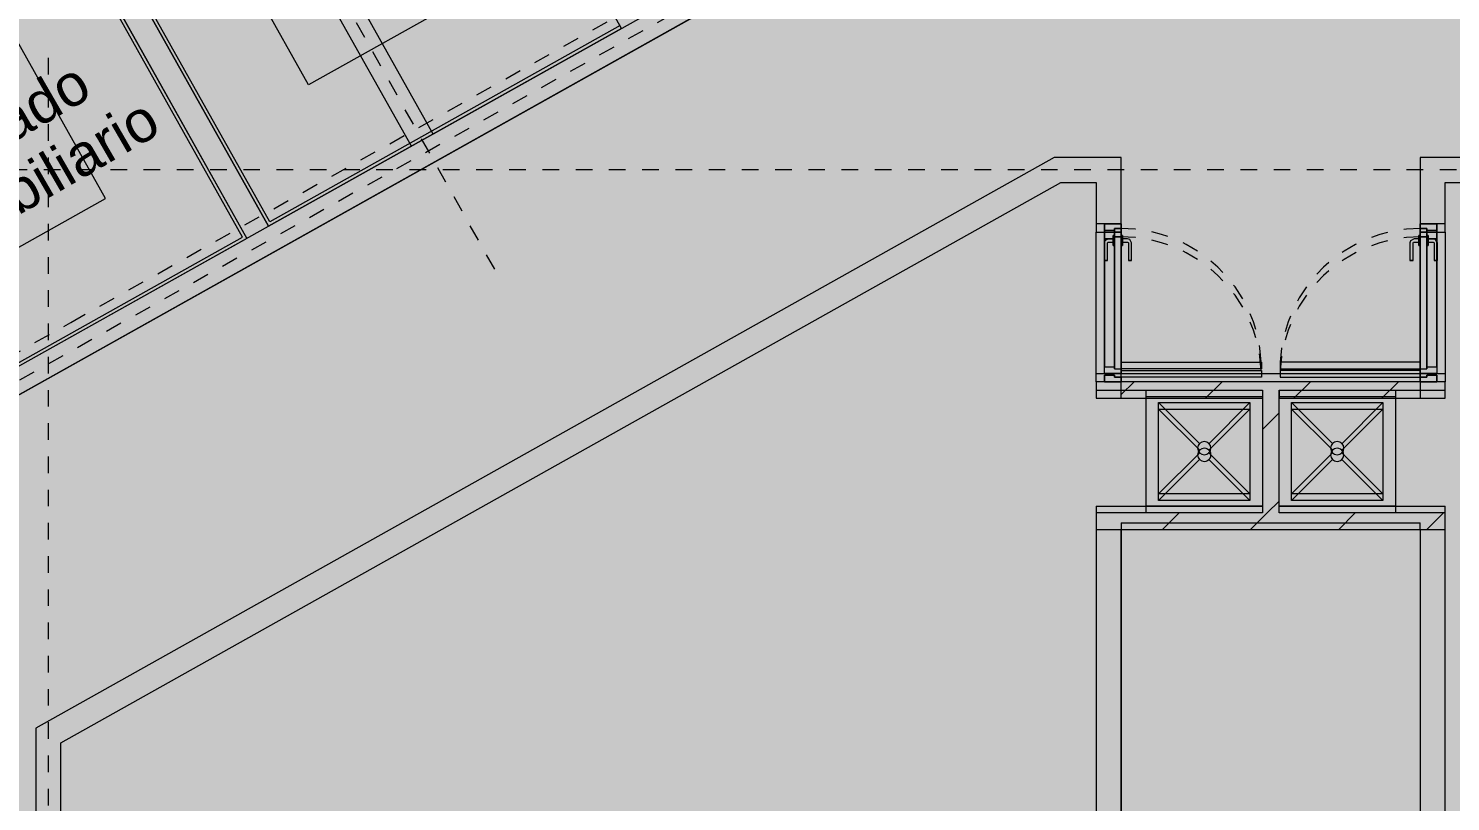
# Model space of a CAD drawing. Header units: metres. Extents: x -11.7 to 73.2, y 41.7 to 99.3.
# Drawn here: x 10.79 to 19.35, y 52.04 to 56.69 of the extents above; entities that cross this region are included whole.
import ezdxf

# ---------------------------------------------------------------- set-up
doc = ezdxf.new("R2010")
doc.units = ezdxf.units.M
for name, pattern in [('LineaDiscontinua-1_5mm', [0.003, 0.0015, -0.0015]), ('LíneaDeRejilla', [0.021, 0.012, -0.003, 0.003, -0.003]), ('Oculto', [0.006, 0.004, -0.002])]:
    doc.linetypes.add(name, pattern=pattern)
for name, color, linetype, lineweight in [('A-DETL-3', 151, 'Continuous', 5), ('A-DETL-GENF', 92, 'Continuous', 5), ('A-DETL-LNOC', 90, 'Oculto', 5), ('A-GENM', 13, 'Continuous', 5), ('A-MUEB', 31, 'Continuous', 5), ('A-MURO', 113, 'Continuous', 9), ('A-MURO-ACHU', 111, 'Continuous', 9), ('A-PISO', 51, 'Continuous', 9), ('A-PISO-ACHU', 8, 'Continuous', 9), ('A-PUER', 31, 'Continuous', 5), ('A-PUER-MARC', 31, 'Continuous', 5), ('A-TEXT-NOTA', 2, 'Continuous', 5), ('A-WALL', 113, 'Continuous', 18), ('H-HID-APAR', 6, 'Continuous', 5), ('S-REJI', 1, 'Continuous', 5)]:
    doc.layers.add(name, color=color, linetype=linetype, lineweight=lineweight)
doc.styles.add('Arial_3', font='arial.ttf', dxfattribs={"height": 0.25})
pattern_1 = [(45, (0, 0), (-0.265165, 0.265165), [])]

# ---------------------------------------------------------------- blocks, each defined once
blk = doc.blocks.new('Puerta-Batiente-ConDilataciones - 900x2200-3 Dilataciones-1189918-Nivel 1')
at = {"layer": 'A-GENM'}
for p, q in [((-0.422, 0.075), (0.422, 0.075)), ((-0.422, 0.075), (0.422, 0.075)), ((-0.422, 0.075), (0.422, 0.075)), ((0.422, 0.035), (-0.422, 0.035)), ((0.422, 0.035), (-0.422, 0.035)), ((0.422, 0.035), (-0.422, 0.035))]:
    blk.add_line(p, q, dxfattribs=at)
at = {"layer": 'A-PUER'}
for p, q in [((-0.382, 0.919), (-0.422, 0.919)), ((-0.422, 0.919), (-0.422, 0.075)), ((-0.382, 0.075), (-0.382, 0.919)), ((-0.422, 0.075), (-0.382, 0.075)), ((0.422, 0.075), (-0.422, 0.075)), ((-0.422, 0.075), (-0.422, 0.075)), ((-0.422, 0.075), (0.422, 0.075)), ((-0.422, 0.075), (-0.422, 0.035)), ((-0.422, 0.075), (-0.422, 0.035)), ((0.422, 0.035), (-0.422, 0.035)), ((-0.422, 0.035), (-0.422, 0.035)), ((-0.422, 0.035), (0.422, 0.035)), ((0.422, 0.075), (0.422, 0.075)), ((0.422, 0.035), (0.422, 0.075)), ((0.422, 0.075), (0.422, 0.035)), ((0.422, 0.035), (0.422, 0.035))]:
    blk.add_line(p, q, dxfattribs=at)
at = {"layer": 'A-PUER', "linetype": 'LineaDiscontinua-1_5mm'}
blk.add_arc((-0.422, 0.075), 0.844, 360, 87.28354, dxfattribs=at)
at = {"layer": 'A-PUER-MARC'}
for p, q in [((-0.45, -0.025), (-0.45, 0.075)), ((-0.45, 0.075), (-0.422, 0.075)), ((-0.45, -0.025), (-0.45, 0.075)), ((-0.45, 0.075), (-0.45, 0.075)), ((-0.45, 0.075), (0.45, 0.075)), ((-0.422, 0.075), (-0.422, 0.035)), ((0.422, 0.075), (-0.422, 0.075)), ((-0.422, 0.075), (-0.422, 0.075)), ((-0.422, 0.075), (-0.422, 0.035)), ((-0.422, 0.035), (-0.41, 0.035)), ((-0.422, 0.035), (-0.422, 0.035)), ((-0.422, 0.035), (0.422, 0.035)), ((-0.41, 0.035), (-0.41, -0.025)), ((-0.41, 0.035), (-0.41, -0.025)), ((0.41, 0.035), (-0.41, 0.035)), ((-0.41, 0.035), (-0.41, 0.035)), ((0.41, 0.035), (0.41, 0.035)), ((0.41, -0.025), (0.41, 0.035)), ((0.422, 0.035), (0.41, 0.035)), ((0.41, -0.025), (0.41, 0.035)), ((0.422, 0.075), (0.422, 0.075)), ((0.45, 0.075), (0.422, 0.075)), ((0.422, 0.075), (0.422, 0.035)), ((0.422, 0.035), (0.422, 0.075)), ((0.422, 0.035), (0.422, 0.035)), ((0.45, 0.075), (0.45, -0.025)), ((0.45, 0.075), (0.45, 0.075)), ((0.45, 0.075), (0.45, -0.025)), ((-0.41, -0.025), (-0.45, -0.025)), ((0.45, -0.025), (-0.45, -0.025)), ((-0.45, -0.025), (-0.45, -0.025)), ((-0.41, -0.025), (-0.41, -0.025)), ((-0.41, -0.025), (0.41, -0.025)), ((0.41, -0.025), (0.45, -0.025)), ((0.41, -0.025), (0.41, -0.025)), ((0.45, -0.025), (0.45, -0.025))]:
    blk.add_line(p, q, dxfattribs=at)
blk = doc.blocks.new('Manija-Horizontal-SinCerradura - 120-1041476-Nivel 1')
at = {"layer": 'A-PUER'}
for p, q in [((0.12, 0), (0.12, -0.008)), ((0.12, 0), (0.18, 0)), ((0.18, 0), (0.12, 0)), ((0.18, -0.008), (0.18, 0)), ((0.12, -0.008), (0.18, -0.008)), ((0.18, -0.008), (0.12, -0.008)), ((0.14, -0.008), (0.14, -0.038)), ((0.14, -0.008), (0.16, -0.008)), ((0.16, -0.008), (0.14, -0.008)), ((0.16, -0.038), (0.16, -0.008)), ((0.27, -0.043), (0.165, -0.043)), ((0.165, -0.063), (0.27, -0.063)), ((0.27, -0.063), (0.27, -0.043)), ((0.27, -0.043), (0.27, -0.063))]:
    blk.add_line(p, q, dxfattribs=at)
at = {"layer": 'A-PUER', "flags": 128}
for points in [[(0.14, -0.038), (0.1515, -0.059), (0.165, -0.063)], [(0.165, -0.043), (0.1608, -0.0407), (0.16, -0.038)]]:
    blk.add_lwpolyline(points, dxfattribs=at)
blk = doc.blocks.new('Manija-Horizontal-SinCerradura - 120-1041475-Nivel 1')
at = {"layer": 'A-PUER'}
for p, q in [((0.12, 0.008), (0.12, 0)), ((0.12, 0.008), (0.18, 0.008)), ((0.18, 0.008), (0.12, 0.008)), ((0.12, 0), (0.18, 0)), ((0.18, 0), (0.12, 0)), ((0.14, 0.038), (0.14, 0.008)), ((0.14, 0.008), (0.16, 0.008)), ((0.16, 0.008), (0.14, 0.008)), ((0.16, 0.008), (0.16, 0.038)), ((0.27, 0.063), (0.165, 0.063)), ((0.165, 0.043), (0.27, 0.043)), ((0.18, 0), (0.18, 0.008)), ((0.27, 0.063), (0.27, 0.043)), ((0.27, 0.043), (0.27, 0.063))]:
    blk.add_line(p, q, dxfattribs=at)
at = {"layer": 'A-PUER', "flags": 128}
for points in [[(0.165, 0.063), (0.144, 0.0515), (0.14, 0.038)], [(0.16, 0.038), (0.1623, 0.0422), (0.165, 0.043)]]:
    blk.add_lwpolyline(points, dxfattribs=at)
blk = doc.blocks.new('Puerta-Batiente-ConDilataciones - 900x2200-3 Dilataciones-1189421-Nivel 1')
at = {"layer": 'A-GENM'}
for p, q in [((0.422, -0.035), (-0.422, -0.035)), ((0.422, -0.035), (-0.422, -0.035)), ((0.422, -0.035), (-0.422, -0.035)), ((-0.422, -0.075), (0.422, -0.075)), ((-0.422, -0.075), (0.422, -0.075)), ((-0.422, -0.075), (0.422, -0.075))]:
    blk.add_line(p, q, dxfattribs=at)
at = {"layer": 'A-PUER'}
for p, q in [((0.422, -0.035), (-0.422, -0.035)), ((-0.422, -0.035), (-0.422, -0.035)), ((-0.422, -0.035), (0.422, -0.035)), ((-0.422, -0.035), (-0.422, -0.075)), ((-0.422, -0.035), (-0.422, -0.075)), ((-0.422, -0.919), (-0.422, -0.075)), ((-0.422, -0.075), (-0.382, -0.075)), ((0.422, -0.075), (-0.422, -0.075)), ((-0.422, -0.075), (-0.422, -0.075)), ((-0.422, -0.075), (0.422, -0.075)), ((-0.382, -0.075), (-0.382, -0.919)), ((0.422, -0.035), (0.422, -0.035)), ((0.422, -0.075), (0.422, -0.035)), ((0.422, -0.035), (0.422, -0.075)), ((0.422, -0.075), (0.422, -0.075)), ((-0.382, -0.919), (-0.422, -0.919))]:
    blk.add_line(p, q, dxfattribs=at)
at = {"layer": 'A-PUER', "linetype": 'LineaDiscontinua-1_5mm'}
blk.add_arc((-0.422, -0.075), 0.844, 272.71646, 0, dxfattribs=at)
at = {"layer": 'A-PUER-MARC'}
for p, q in [((-0.45, -0.075), (-0.45, 0.025)), ((-0.45, 0.025), (-0.41, 0.025)), ((-0.45, -0.075), (-0.45, 0.025)), ((-0.45, 0.025), (-0.45, 0.025)), ((-0.45, 0.025), (0.45, 0.025)), ((-0.41, 0.025), (-0.41, -0.035)), ((-0.41, 0.025), (-0.41, 0.025)), ((-0.41, 0.025), (-0.41, -0.035)), ((0.41, 0.025), (-0.41, 0.025)), ((0.41, -0.035), (0.41, 0.025)), ((0.45, 0.025), (0.41, 0.025)), ((0.41, 0.025), (0.41, 0.025)), ((0.41, -0.035), (0.41, 0.025)), ((0.45, 0.025), (0.45, 0.025)), ((0.45, 0.025), (0.45, -0.075)), ((0.45, 0.025), (0.45, -0.075)), ((-0.422, -0.075), (-0.45, -0.075)), ((-0.45, -0.075), (-0.45, -0.075)), ((0.45, -0.075), (-0.45, -0.075)), ((-0.41, -0.035), (-0.422, -0.035)), ((-0.422, -0.035), (-0.422, -0.075)), ((-0.422, -0.035), (-0.422, -0.035)), ((-0.422, -0.035), (-0.422, -0.075)), ((0.422, -0.035), (-0.422, -0.035)), ((-0.422, -0.075), (-0.422, -0.075)), ((-0.422, -0.075), (0.422, -0.075)), ((-0.41, -0.035), (-0.41, -0.035)), ((-0.41, -0.035), (0.41, -0.035)), ((0.41, -0.035), (0.41, -0.035)), ((0.41, -0.035), (0.422, -0.035)), ((0.422, -0.035), (0.422, -0.035)), ((0.422, -0.035), (0.422, -0.075)), ((0.422, -0.075), (0.422, -0.035)), ((0.422, -0.075), (0.422, -0.075)), ((0.422, -0.075), (0.45, -0.075)), ((0.45, -0.075), (0.45, -0.075))]:
    blk.add_line(p, q, dxfattribs=at)
blk = doc.blocks.new('M_Shower Stall-2D - Poceta aseol-2D 70_70-1736770-Nivel 1')
at = {"layer": 'H-HID-APAR'}
for p, q in [((0, 0), (0, 0.7)), ((0, 0.7), (0.7, 0.7)), ((0.7, 0.7), (0.7, 0)), ((0.075, 0.625), (0.3211, 0.3789)), ((0.075, 0.075), (0.075, 0.625)), ((0.075, 0.625), (0.625, 0.625)), ((0.625, 0.625), (0.3789, 0.3789)), ((0.625, 0.625), (0.625, 0.075)), ((0.3224, 0.3224), (0.075, 0.075)), ((0.3776, 0.3224), (0.625, 0.075)), ((0.7, 0), (0, 0)), ((0.625, 0.075), (0.075, 0.075))]:
    blk.add_line(p, q, dxfattribs=at)
for start, end in [(360, 180), (180, 360)]:
    blk.add_arc((0.35, 0.35), 0.04, start, end, dxfattribs=at)
blk = doc.blocks.new('Puerta-Batiente-HojaLisa - 900x2200-V1-Nivel 1')
at = {"layer": 'A-PUER'}
for p, q in [((-0.422, -0.919), (-0.422, -0.075)), ((-0.422, -0.075), (-0.382, -0.075)), ((-0.382, -0.075), (-0.382, -0.919)), ((-0.382, -0.919), (-0.422, -0.919))]:
    blk.add_line(p, q, dxfattribs=at)
at = {"layer": 'A-PUER', "linetype": 'LineaDiscontinua-1_5mm'}
blk.add_arc((-0.422, -0.075), 0.844, 272.71646, 0, dxfattribs=at)
at = {"layer": 'A-PUER-MARC', "lineweight": 9}
for p, q in [((-0.41, 0.025), (-0.45, 0.025)), ((-0.45, 0.025), (-0.45, -0.075)), ((-0.41, -0.035), (-0.41, 0.025)), ((0.45, 0.025), (0.41, 0.025)), ((0.41, 0.025), (0.41, -0.035)), ((0.45, -0.075), (0.45, 0.025)), ((-0.45, -0.075), (-0.422, -0.075)), ((-0.422, -0.075), (-0.422, -0.035)), ((-0.422, -0.035), (-0.41, -0.035)), ((0.41, -0.035), (0.422, -0.035)), ((0.422, -0.035), (0.422, -0.075)), ((0.422, -0.075), (0.45, -0.075))]:
    blk.add_line(p, q, dxfattribs=at)
at = {"layer": 'A-PUER-MARC'}
for p, q in [((-0.45, -0.075), (-0.45, 0.025)), ((-0.45, 0.025), (-0.41, 0.025)), ((-0.45, 0.025), (-0.45, 0.025)), ((-0.41, 0.025), (-0.41, -0.035)), ((-0.41, 0.025), (-0.41, 0.025)), ((0.41, -0.035), (0.41, 0.025)), ((0.45, 0.025), (0.41, 0.025)), ((0.41, 0.025), (0.41, 0.025)), ((0.45, 0.025), (0.45, 0.025)), ((0.45, 0.025), (0.45, -0.075)), ((-0.422, -0.075), (-0.45, -0.075)), ((-0.45, -0.075), (-0.45, -0.075)), ((-0.41, -0.035), (-0.422, -0.035)), ((-0.422, -0.035), (-0.422, -0.075)), ((-0.422, -0.035), (-0.422, -0.035)), ((-0.422, -0.075), (-0.422, -0.075)), ((-0.41, -0.035), (-0.41, -0.035)), ((0.41, -0.035), (0.41, -0.035)), ((0.41, -0.035), (0.422, -0.035)), ((0.422, -0.035), (0.422, -0.035)), ((0.422, -0.075), (0.422, -0.035)), ((0.422, -0.075), (0.422, -0.075)), ((0.422, -0.075), (0.45, -0.075)), ((0.45, -0.075), (0.45, -0.075))]:
    blk.add_line(p, q, dxfattribs=at)
blk = doc.blocks.new('Puerta-Batiente-HojaLisa - 900x2200-V2-Nivel 1')
at = {"layer": 'A-PUER'}
for p, q in [((-0.382, 0.919), (-0.422, 0.919)), ((-0.422, 0.919), (-0.422, 0.075)), ((-0.382, 0.075), (-0.382, 0.919)), ((-0.422, 0.075), (-0.382, 0.075))]:
    blk.add_line(p, q, dxfattribs=at)
at = {"layer": 'A-PUER', "linetype": 'LineaDiscontinua-1_5mm'}
blk.add_arc((-0.422, 0.075), 0.844, 360, 87.28354, dxfattribs=at)
at = {"layer": 'A-PUER-MARC', "lineweight": 9}
for p, q in [((-0.45, -0.025), (-0.45, 0.075)), ((-0.45, 0.075), (-0.422, 0.075)), ((-0.422, 0.075), (-0.422, 0.035)), ((-0.422, 0.035), (-0.41, 0.035)), ((-0.41, 0.035), (-0.41, -0.025)), ((0.41, 0.035), (0.422, 0.035)), ((0.41, -0.025), (0.41, 0.035)), ((0.422, 0.035), (0.422, 0.075)), ((0.422, 0.075), (0.45, 0.075)), ((0.45, 0.075), (0.45, -0.025)), ((-0.41, -0.025), (-0.45, -0.025)), ((0.45, -0.025), (0.41, -0.025))]:
    blk.add_line(p, q, dxfattribs=at)
at = {"layer": 'A-PUER-MARC'}
for p, q in [((-0.45, 0.075), (-0.45, -0.025)), ((-0.422, 0.075), (-0.45, 0.075)), ((-0.45, 0.075), (-0.45, 0.075)), ((-0.422, 0.035), (-0.422, 0.075)), ((-0.422, 0.075), (-0.422, 0.075)), ((-0.41, 0.035), (-0.422, 0.035)), ((-0.422, 0.035), (-0.422, 0.035)), ((-0.41, -0.025), (-0.41, 0.035)), ((-0.41, 0.035), (-0.41, 0.035)), ((0.41, 0.035), (0.41, 0.035)), ((0.41, 0.035), (0.41, -0.025)), ((0.41, 0.035), (0.422, 0.035)), ((0.422, 0.075), (0.422, 0.075)), ((0.422, 0.075), (0.45, 0.075)), ((0.422, 0.075), (0.422, 0.035)), ((0.422, 0.035), (0.422, 0.035)), ((0.45, -0.025), (0.45, 0.075)), ((0.45, 0.075), (0.45, 0.075)), ((-0.45, -0.025), (-0.41, -0.025)), ((-0.45, -0.025), (-0.45, -0.025)), ((-0.41, -0.025), (-0.41, -0.025)), ((0.45, -0.025), (0.41, -0.025)), ((0.41, -0.025), (0.41, -0.025)), ((0.45, -0.025), (0.45, -0.025))]:
    blk.add_line(p, q, dxfattribs=at)
blk = doc.blocks.new('M_Counter Top-L Shaped - 600mm Depth-1644024-Nivel 1')
at = {"layer": 'A-MUEB'}
for p, q in [((1.2495, 0), (-1.2005, 0)), ((-1.2005, 0), (-1.2005, -2.4351)), ((1.2495, -0.625), (1.2495, 0)), ((-1.1814, -2.4351), (-1.1814, -0.0191)), ((-1.1814, -0.0191), (1.2495, -0.0191)), ((-0.5755, -2.4351), (-0.5755, -0.625)), ((-0.5755, -0.625), (1.2495, -0.625)), ((-1.2005, -2.4351), (-0.5755, -2.4351))]:
    blk.add_line(p, q, dxfattribs=at)
blk = doc.blocks.new('M_Counter Top-L Shaped - 600mm Depth-1645287-Nivel 1')
at = {"layer": 'A-MUEB'}
for p, q in [((-1.2005, 1.965), (-0.5755, 1.965)), ((-1.2005, 0), (-1.2005, 1.965)), ((-1.1814, 1.965), (-1.1814, 0.0191)), ((-0.5755, 1.965), (-0.5755, 0.625)), ((-0.5755, 0.625), (1.2495, 0.625)), ((1.2495, 0.625), (1.2495, 0)), ((1.2495, 0), (-1.2005, 0)), ((-1.1814, 0.0191), (1.2495, 0.0191))]:
    blk.add_line(p, q, dxfattribs=at)
blk = doc.blocks.new('M_Shower Stall-2D - Poceta aseol-2D 70_70-V26-Nivel 1')
at = {"layer": 'H-HID-APAR'}
for p, q in [((0, 0), (0, 0.7)), ((0, 0.7), (0.7, 0.7)), ((0.7, 0.7), (0.7, 0)), ((0.075, 0.625), (0.3211, 0.3789)), ((0.075, 0.075), (0.075, 0.625)), ((0.075, 0.625), (0.625, 0.625)), ((0.625, 0.625), (0.3789, 0.3789)), ((0.625, 0.625), (0.625, 0.075)), ((0.3224, 0.3224), (0.075, 0.075)), ((0.3776, 0.3224), (0.625, 0.075)), ((0.7, 0), (0, 0)), ((0.625, 0.075), (0.075, 0.075))]:
    blk.add_line(p, q, dxfattribs=at)
for start, end in [(360, 180), (180, 360)]:
    blk.add_arc((0.35, 0.35), 0.04, start, end, dxfattribs=at)

msp = doc.modelspace()

# ---------------------------------------------------------------- hatches: boundary and pattern name
at = {"layer": 'A-DETL-GENF'}
for points in [[(-5.4735, 53.8751), (15.3911, 65.5707), (19.0044, 59.1246), (-1.8602, 47.429)], [(16.9634, 55.9169), (17.3662, 55.9169), (17.3662, 54.5669), (19.1662, 54.5669), (19.1662, 55.9169), (29.6162, 55.9169), (29.6162, 54.5669), (31.4162, 54.5669), (31.4162, 55.9169), (36.7162, 55.9169), (36.7162, 48.2669), (10.8351, 48.2669), (10.8351, 52.4818)]]:
    msp.add_hatch(color=7, dxfattribs=at).paths.add_polyline_path(points, flags=0)
at = {"layer": 'A-MURO-ACHU', "lineweight": 5}
h = msp.add_hatch(color=256, dxfattribs=at)
h.paths.add_polyline_path([(2.4985, 49.8722), (2.4251, 50.003), (2.556, 50.0764), (4.0854, 50.9337), (4.2162, 51.0071), (4.3907, 51.1048), (4.464, 50.974)], flags=0)
h.paths.add_polyline_path([(5.8597, 51.7563), (5.7864, 51.8872), (5.9608, 51.985), (6.0917, 52.0583), (8.5158, 53.4171), (8.6466, 53.4905), (10.2604, 54.3951), (10.3912, 54.4684), (12.1053, 55.4292), (12.2362, 55.5026), (14.3603, 56.6933), (14.4912, 56.7666), (15.7996, 57.5001), (15.9305, 57.5734), (18.9311, 59.2554), (19.0044, 59.1246)], flags=0)
for points in [[(12.2362, 55.5026), (12.1053, 55.4292), (10.834, 57.6972), (10.9649, 57.7706)], [(16.6958, 55.7669), (16.9634, 55.9169), (17.3662, 55.9169), (17.3662, 55.7669), (17.2162, 55.7669), (17.0025, 55.7669)], [(19.3162, 55.7669), (19.3162, 55.9169), (29.6162, 55.9169), (29.6162, 55.7669), (29.4662, 55.7669), (24.4662, 55.7669), (24.3162, 55.7669)], [(16.6958, 55.7669), (17.0025, 55.7669), (10.9851, 52.3939), (10.9851, 52.5659)], [(10.8351, 52.4818), (10.9851, 52.5659), (10.9851, 52.3939), (10.9851, 48.4169), (10.9851, 48.2669), (10.9851, 47.6169), (10.8351, 47.6169)]]:
    msp.add_hatch(color=256, dxfattribs=at).paths.add_polyline_path(points, flags=0)
h = msp.add_hatch(color=256, dxfattribs=at)
h.paths.add_polyline_path([(19.1662, 54.5669), (19.3162, 54.5669), (19.3162, 54.4669), (19.1662, 54.4669)], flags=0)
h.paths.add_polyline_path([(19.1662, 55.9169), (19.3162, 55.9169), (19.3162, 55.7669), (19.3162, 55.4669), (19.1662, 55.4669)], flags=0)
h = msp.add_hatch(color=256, dxfattribs=at)
h.paths.add_polyline_path([(17.2162, 54.5669), (17.3662, 54.5669), (17.3662, 54.4669), (17.2162, 54.4669)], flags=0)
h.paths.add_polyline_path([(17.2162, 55.7669), (17.3662, 55.7669), (17.3662, 55.4669), (17.2162, 55.4669)], flags=0)
h = msp.add_hatch(dxfattribs=at)
h.set_pattern_fill('FP_1', color=256, style=0, pattern_type=2)
h.set_pattern_definition(pattern_1)
h.paths.add_polyline_path([(17.3662, 54.4669), (17.3662, 54.5669), (19.1662, 54.5669), (19.1662, 54.4669), (18.3162, 54.4669), (18.2162, 54.4669)], flags=0)
h = msp.add_hatch(dxfattribs=at)
h.set_pattern_fill('FP_1', color=256, style=0, pattern_type=2)
h.set_pattern_definition(pattern_1)
h.paths.add_polyline_path([(18.3162, 53.7769), (18.2162, 53.7769), (18.2162, 54.4669), (18.3162, 54.4669)], flags=0)
h = msp.add_hatch(dxfattribs=at)
h.set_pattern_fill('FP_1', color=256, style=0, pattern_type=2)
h.set_pattern_definition(pattern_1)
h.paths.add_polyline_path([(19.3162, 53.7769), (19.3162, 53.6769), (19.1662, 53.6769), (17.3662, 53.6769), (17.2162, 53.6769), (17.2162, 53.7769), (18.2162, 53.7769), (18.3162, 53.7769)], flags=0)
h = msp.add_hatch(color=256, dxfattribs=at)
h.paths.add_polyline_path([(17.2162, 51.0619), (17.3662, 51.0619), (17.3662, 50.9619), (17.3662, 48.4019), (17.3662, 48.2519), (17.2162, 48.2519)], flags=0)
h.paths.add_polyline_path([(17.2162, 53.6769), (17.3662, 53.6769), (17.3662, 51.8619), (17.2162, 51.8619)], flags=0)
h = msp.add_hatch(color=256, dxfattribs=at)
h.paths.add_polyline_path([(19.1662, 50.1619), (19.3162, 50.1619), (19.3162, 48.4019), (19.1662, 48.4019)], flags=0)
h.paths.add_polyline_path([(19.1662, 53.6769), (19.3162, 53.6769), (19.3162, 50.9619), (19.1662, 50.9619), (19.1662, 51.0619)], flags=0)
at = {"layer": 'A-PISO-ACHU', "lineweight": 5}
h = msp.add_hatch(color=256, dxfattribs=at)
edge = h.paths.add_edge_path(flags=0)
edge.add_line((-11.7445, 67.4776), (-11.7445, 68.9916))
edge.add_line((-11.7445, 68.9916), (20.6801, 87.2404))
edge.add_line((20.6801, 87.2404), (42.7634, 99.3209))
edge.add_line((42.7634, 99.3209), (49.0143, 99.3209))
edge.add_line((49.0143, 99.3209), (22.1357, 84.6171))
edge.add_line((22.1357, 84.6171), (-8.4217, 67.4192))
edge.add_arc((-9.9695, 75.3717), 8.1018, 263.70195, 281.01358, ccw=False)
edge.add_arc((-12.5327, 60.5221), 7, 76.16032, 83.5347)
h.paths.add_polyline_path([(73.1577, 99.3209), (73.1577, 41.6604)], flags=0)
edge = h.paths.add_edge_path(flags=0)
edge.add_line((69.8508, 99.3209), (73.1577, 99.3209))
edge.add_line((65.9158, 97.1683), (69.8508, 99.3209))
edge = h.paths.add_edge_path(flags=0)
edge.add_line((73.1577, 51.9042), (73.1577, 50.9085))
edge.add_line((73.1577, 50.9085), (67.4094, 50.9125))
edge.add_line((67.4094, 50.9125), (67.406, 45.89))
edge.add_arc((67.7688, 48.868), 3, 197.80909, 263.05317, ccw=False)
edge.add_line((64.9126, 47.9505), (64.9265, 52.0568))
edge.add_arc((67.3569, 51.8382), 2.4403, 138.46961, 174.86173, ccw=False)
edge.add_line((65.5301, 53.4562), (67.4123, 55.1462))
edge.add_line((67.4123, 55.1462), (67.4382, 93.14))
edge.add_line((67.4382, 93.14), (65.5663, 94.5105))
edge.add_arc((67.872, 96.4299), 3, 186.29702, 219.77582, ccw=False)
edge.add_line((64.8901, 96.1008), (64.8898, 96.1793))
edge.add_line((64.8898, 96.1793), (64.8841, 98.083))
edge.add_arc((67.8714, 97.808), 3, 152.38667, 174.74085, ccw=False)
edge.add_arc((100.8135, 69.2922), 46.4949, 139.77062, 139.96788, ccw=False)
edge.add_line((65.3163, 99.3209), (73.1577, 99.3209))
edge.add_line((65.9178, 96.1564), (65.9158, 97.1683))
edge.add_arc((67.9002, 96.4214), 2, 187.61416, 217.58475)
edge.add_line((66.3153, 95.2015), (68.4157, 93.6638))
edge.add_line((68.4157, 93.6638), (68.4316, 51.911))
edge.add_line((68.4316, 51.911), (73.1577, 51.9042))
h.paths.add_polyline_path([(20.1051, 57.7169), (26.6837, 61.3986), (27.9973, 59.0622), (49.2365, 71.0357), (49.2365, 57.7169)], flags=0)
edge = h.paths.add_edge_path(flags=0)
edge.add_line((-5.7118, 46.0009), (54.4615, 46.0009))
edge.add_line((54.4615, 46.0009), (54.4615, 90.9023))
edge.add_line((54.4615, 90.9023), (26.9878, 75.8729))
edge.add_line((26.9878, 75.8729), (-6.3365, 57.1178))
edge.add_arc((5.0702, 53.3169), 12.0233, 127.35032, 161.5712, ccw=False)
edge.add_line((-2.2242, 62.8747), (25.5322, 78.4962))
edge.add_line((25.5322, 78.4962), (55.4126, 94.8421))
edge.add_arc((56.8058, 92.0337), 3.135, 2.60802, 116.38523, ccw=False)
edge.add_line((59.9376, 92.1763), (59.9338, 86.617))
edge.add_line((59.9338, 86.617), (57.4314, 79.6617))
edge.add_line((57.4314, 79.6617), (57.4109, 49.6328))
edge.add_line((57.4109, 49.6328), (57.4076, 44.7668))
edge.add_arc((59.4076, 44.7654), 2, 179.96092, 218.80926)
edge.add_line((57.8491, 43.512), (59.3383, 41.6604))
edge.add_line((59.3383, 41.6604), (54.9031, 41.6604))
edge.add_line((54.9031, 41.6604), (54.9045, 42.4666))
edge.add_line((54.9045, 42.4666), (49.9037, 42.473))
edge.add_line((49.9037, 42.473), (49.9031, 41.6604))
edge.add_line((49.9031, 41.6604), (40.8603, 41.6604))
edge.add_line((40.8603, 41.6604), (40.8489, 42.4259))
edge.add_line((40.8489, 42.4259), (19.6691, 42.4259))
edge.add_line((19.6691, 42.4259), (19.6628, 41.6604))
edge.add_line((19.6628, 41.6604), (-5.714, 41.6604))
edge.add_line((-5.714, 41.6604), (-5.7118, 46.0009))
h = msp.add_hatch(color=256, dxfattribs=at)
h.paths.add_polyline_path([(73.1577, 99.3209), (73.1577, 41.6604)], flags=0)
edge = h.paths.add_edge_path(flags=0)
edge.add_line((49.0166, 99.3209), (73.1577, 99.3209))
edge.add_line((65.2926, 99.3209), (73.1577, 99.3209))
edge.add_arc((100.8053, 69.3106), 46.4949, 139.80025, 140.00696)
edge.add_arc((67.8438, 97.8039), 3, 152.42575, 174.77992)
edge.add_line((64.8562, 98.0768), (64.8617, 96.6002))
edge.add_line((64.8617, 96.6002), (59.4653, 93.6433))
edge.add_arc((56.7821, 92.022), 3.135, 31.14184, 116.42431)
edge.add_line((55.387, 94.8295), (25.5178, 78.4632))
edge.add_line((25.5178, 78.4632), (-2.228, 62.8228))
edge.add_arc((5.0729, 53.27), 12.0233, 127.3894, 158.5358)
edge.add_arc((-12.5349, 60.4631), 7, 276.48335, 336.479, ccw=False)
edge.add_line((-11.7445, 53.5079), (-11.7445, 67.4184))
edge.add_arc((-12.5349, 60.4631), 7, 76.1994, 83.51665, ccw=False)
edge.add_arc((-9.9818, 75.3145), 8.1018, 263.74102, 281.05266)
edge.add_line((-8.4286, 67.3631), (22.1171, 84.5818))
edge.add_line((22.1171, 84.5818), (49.0166, 99.3209))
h = msp.add_hatch(color=256, dxfattribs=at)
h.paths.add_polyline_path([(5.0183, 49.0163), (5.8026, 47.6169), (10.8351, 47.6169), (10.8351, 50.9017), (9.2102, 49.9908), (8.6236, 51.0372)], flags=0)
h.paths.add_polyline_path([(54.3115, 87.2328), (50.3494, 85.0119), (52.1097, 81.8716), (54.3115, 83.1058)], flags=0)
h.paths.add_polyline_path([(47.9626, 73.2955), (20.0811, 57.6669), (44.0865, 57.6669), (44.0865, 68.1681), (49.2212, 71.0628)], flags=0)
h.paths.add_polyline_path([(-5.4663, 53.8623), (-1.1005, 56.3095), (-1.628, 57.2507), (44.0772, 82.8706), (44.6048, 81.9293), (54.4615, 87.4544), (54.4615, 80.7558), (54.2865, 80.6577), (54.2865, 77.0956), (54.4615, 77.1942), (54.4615, 74.0419), (51.0616, 72.1303), (51.0616, 55.9169), (54.4615, 55.9169), (54.4615, 48.2669), (53.7615, 48.2669), (53.7615, 47.4669), (12.1412, 47.4669), (12.1412, 48.2669), (10.9851, 48.2669), (10.9851, 47.4669), (1.8887, 47.4669), (2.2039, 47.6436), (1.3237, 49.2137), (-1.8602, 47.429)], flags=0)
h = msp.add_hatch(color=256, dxfattribs=at)
h.paths.add_polyline_path([(42.0615, 55.7669), (36.7162, 55.7669), (36.7162, 48.8519), (42.0615, 48.8519)], flags=0)
h.paths.add_polyline_path([(21.7835, 60.8543), (28.3799, 64.5519), (24.9032, 70.7542), (18.3074, 67.0556)], flags=0)
h.paths.add_polyline_path([(49.1615, 73.8961), (20.2087, 57.6669), (49.1615, 57.6669)], flags=0)
h.paths.add_polyline_path([(-5.4652, 53.8604), (-1.1055, 56.3078), (-1.6336, 57.2463), (-1.235, 57.4697), (-1.0431, 57.1276), (17.9155, 67.7547), (18.1041, 67.4184), (44.3273, 82.1177), (44.474, 81.856), (54.4615, 87.4544), (54.4615, 83.2306), (58.0015, 83.2306), (58.0015, 51.8919), (54.4615, 51.8919), (54.4615, 48.2669), (10.9851, 48.2669), (10.9851, 47.4669), (1.8887, 47.4669), (2.2257, 47.6558), (1.3454, 49.2261), (-1.8591, 47.4272)], flags=0)

# ---------------------------------------------------------------- linework, layer by layer
at = {"layer": 'A-DETL-3'}
for p, q in [((-1.8602, 47.429), (19.0044, 59.1246)), ((16.9634, 55.9169), (10.8351, 52.4818)), ((17.3662, 55.9169), (16.9634, 55.9169)), ((17.3662, 54.5669), (17.3662, 55.9169)), ((29.6162, 55.9169), (19.1662, 55.9169)), ((19.1662, 55.9169), (19.1662, 54.5669)), ((19.1662, 54.5669), (17.3662, 54.5669)), ((10.8351, 52.4818), (10.8351, 48.2669))]:
    msp.add_line(p, q, dxfattribs=at)
at = {"layer": 'A-DETL-LNOC'}
for p, q in [((11.0458, 54.9237), (23.8033, 62.0748)), ((-6.6168, 45.023), (11.0458, 54.9237))]:
    msp.add_line(p, q, dxfattribs=at)
at = {"layer": 'A-MURO'}
for p, q in [((13.2263, 56.0576), (9.6314, 62.4708)), ((13.0955, 55.9842), (9.5006, 62.3975)), ((17.5879, 58.5024), (13.2263, 56.0576)), ((17.7921, 58.4449), (8.6765, 53.3352)), ((13.0955, 55.9842), (8.734, 53.5394)), ((19.1662, 55.9169), (19.1662, 55.9169)), ((17.3662, 55.5169), (17.2162, 55.5169)), ((17.2162, 54.5669), (17.2162, 55.4669)), ((19.3162, 55.5169), (19.1662, 55.5169)), ((19.3162, 55.4669), (19.3162, 54.5669)), ((17.2162, 54.6169), (19.3162, 54.6169)), ((17.2162, 54.5169), (18.2162, 54.5169)), ((18.2162, 54.5169), (18.2162, 54.4669)), ((18.3162, 54.5169), (19.3162, 54.5169)), ((18.3162, 54.5169), (18.3162, 54.4669)), ((17.2162, 53.8169), (18.2162, 53.8169)), ((17.2162, 53.8169), (17.2162, 51.0619)), ((18.3162, 53.8169), (19.3162, 53.8169)), ((19.3162, 48.3869), (19.3162, 53.8169)), ((17.3662, 53.7169), (19.1662, 53.7169)), ((17.3662, 53.7169), (17.3662, 51.0919)), ((19.1662, 53.6769), (19.1662, 53.7169)), ((19.1662, 53.6769), (19.3162, 53.6769))]:
    msp.add_line(p, q, dxfattribs=at)
at = {"layer": 'A-PISO'}
for p, q in [((17.3662, 54.5669), (17.3662, 55.4669)), ((19.1662, 55.4669), (19.1662, 54.5669))]:
    msp.add_line(p, q, dxfattribs=at)
at = {"layer": 'A-WALL'}
for p, q in [((19.1353, 59.1979), (5.8597, 51.7563)), ((12.2362, 55.5026), (10.9649, 57.7706)), ((10.834, 57.6972), (12.1053, 55.4292)), ((14.3603, 56.6933), (12.2362, 55.5026)), ((16.9634, 55.9169), (10.8351, 52.4818)), ((17.3662, 55.9169), (16.9634, 55.9169)), ((17.3662, 55.4669), (17.3662, 55.9169)), ((19.1662, 55.9169), (19.1662, 55.4669)), ((29.6162, 55.9169), (19.1662, 55.9169)), ((10.9851, 52.3939), (17.0025, 55.7669)), ((17.0025, 55.7669), (17.2162, 55.7669)), ((17.2162, 55.7669), (17.2162, 55.4669)), ((19.3162, 55.4669), (19.3162, 55.7669)), ((19.3162, 55.7669), (24.3162, 55.7669)), ((17.2162, 55.4669), (17.3662, 55.4669)), ((19.1662, 55.4669), (19.3162, 55.4669)), ((12.1053, 55.4292), (10.3912, 54.4684)), ((17.2162, 54.5669), (17.2162, 54.4669)), ((19.3162, 54.5669), (17.2162, 54.5669)), ((19.3162, 54.4669), (19.3162, 54.5669)), ((17.2162, 54.4669), (18.2162, 54.4669)), ((18.2162, 54.4669), (18.2162, 53.7769)), ((18.3162, 54.4669), (19.3162, 54.4669)), ((18.3162, 53.7769), (18.3162, 54.4669)), ((18.2162, 53.7769), (17.2162, 53.7769)), ((17.2162, 53.7769), (17.2162, 51.8619)), ((19.3162, 53.7769), (18.3162, 53.7769)), ((19.3162, 50.9619), (19.3162, 53.7769)), ((17.3662, 53.6769), (19.1662, 53.6769)), ((17.3662, 51.8619), (17.3662, 53.6769)), ((19.1662, 53.6769), (19.1662, 51.0619)), ((10.8351, 52.4818), (10.8351, 47.4669)), ((10.9851, 48.4169), (10.9851, 52.3939))]:
    msp.add_line(p, q, dxfattribs=at)
at = {"layer": 'A-WALL', "lineweight": 9}
for p, q in [((17.3662, 54.4669), (17.3662, 54.5669)), ((19.1662, 54.5669), (19.1662, 54.4669)), ((17.2162, 53.6769), (17.3662, 53.6769))]:
    msp.add_line(p, q, dxfattribs=at)
at = {"layer": 'S-REJI', "linetype": 'LíneaDeRejilla'}
for p, q in [((50.4265, 76.824), (1.7902, 49.5612)), ((13.5964, 55.244), (10.5404, 60.6959)), ((10.9101, 56.5169), (10.9101, 51.4595)), ((50.3839, 55.8419), (6.7534, 55.8419))]:
    msp.add_line(p, q, dxfattribs=at)

# ---------------------------------------------------------------- block references
at = {"layer": 'A-MUEB'}
for name, p, rotation in [('M_Counter Top-L Shaped - 600mm Depth-1644024-Nivel 1', (11.6492, 56.5498), 119.2725903057573), ('M_Counter Top-L Shaped - 600mm Depth-1645287-Nivel 1', (11.5183, 56.4764), 119.2725903065006)]:
    msp.add_blockref(name, p, dxfattribs=dict(at, rotation=rotation))
at = {"layer": 'A-PUER'}
for name, p, rotation in [('Puerta-Batiente-ConDilataciones - 900x2200-3 Dilataciones-1189421-Nivel 1', (17.2912, 55.0669), 89.99999999999994), ('Puerta-Batiente-HojaLisa - 900x2200-V1-Nivel 1', (17.2912, 55.0169), 90.00000000000007), ('Puerta-Batiente-ConDilataciones - 900x2200-3 Dilataciones-1189918-Nivel 1', (19.2412, 55.0669), 90.00000000000007), ('Puerta-Batiente-HojaLisa - 900x2200-V2-Nivel 1', (19.2412, 55.0169), 90.00000000000007), ('Manija-Horizontal-SinCerradura - 120-1041476-Nivel 1', (17.3262, 55.5669), 269.9999999999999), ('Manija-Horizontal-SinCerradura - 120-1041475-Nivel 1', (17.3662, 55.5669), 269.9999999999997), ('Manija-Horizontal-SinCerradura - 120-1041476-Nivel 1', (19.1662, 55.5669), 270.0000000000002), ('Manija-Horizontal-SinCerradura - 120-1041475-Nivel 1', (19.2062, 55.5669), 270.0000000000001)]:
    msp.add_blockref(name, p, dxfattribs=dict(at, rotation=rotation))
at = {"layer": 'H-HID-APAR'}
for p in [(17.5162, 53.8169), (18.3162, 53.8169)]:
    msp.add_blockref('M_Shower Stall-2D - Poceta aseol-2D 70_70-1736770-Nivel 1', p, dxfattribs=at)
at = {"layer": 'H-HID-APAR', "rotation": 89.99999999999984}
for p in [(18.2162, 53.7769), (19.0162, 53.7769)]:
    msp.add_blockref('M_Shower Stall-2D - Poceta aseol-2D 70_70-V26-Nivel 1', p, dxfattribs=at)

# ---------------------------------------------------------------- texts
at = {"layer": 'A-TEXT-NOTA', "color": 7, "char_height": 0.25, "attachment_point": 1, "rotation": 30.03161, "style": 'Arial_3'}
for s, insert, width in [('lavado ', (10.1703, 55.9905), 1.362869), ('mobiliario', (10.1828, 55.5394), 1.783755)]:
    msp.add_mtext(s, dxfattribs=dict(at, insert=insert, width=width))

doc.saveas('drawing.dxf')
